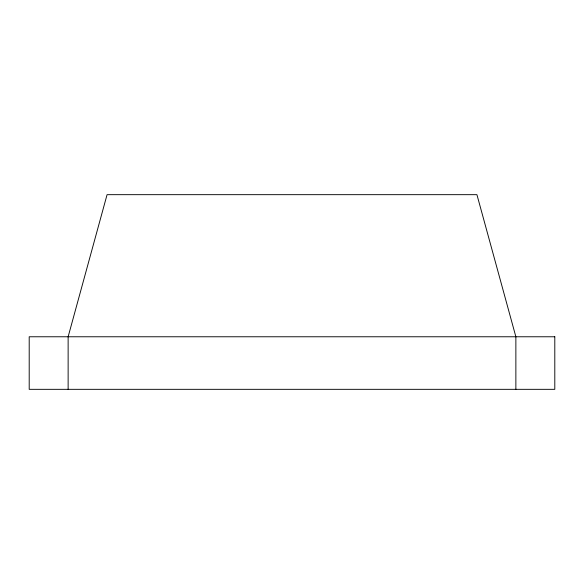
<?xml version="1.0" encoding="UTF-8"?>
<svg xmlns="http://www.w3.org/2000/svg" width="584" height="584" viewBox="0 0 584 584"><rect width="100%" height="100%" fill="white"/><g stroke="black" fill="none" stroke-linecap="round" stroke-linejoin="round"><path stroke-width="0.88" d="M515.869 389.331L515.869 336.771L476.931 194.669L107.069 194.669L68.131 336.771L68.131 389.331M554.8 336.771L29.2 336.771L29.2 389.331L554.8 389.331L554.8 336.771"/></g></svg>
